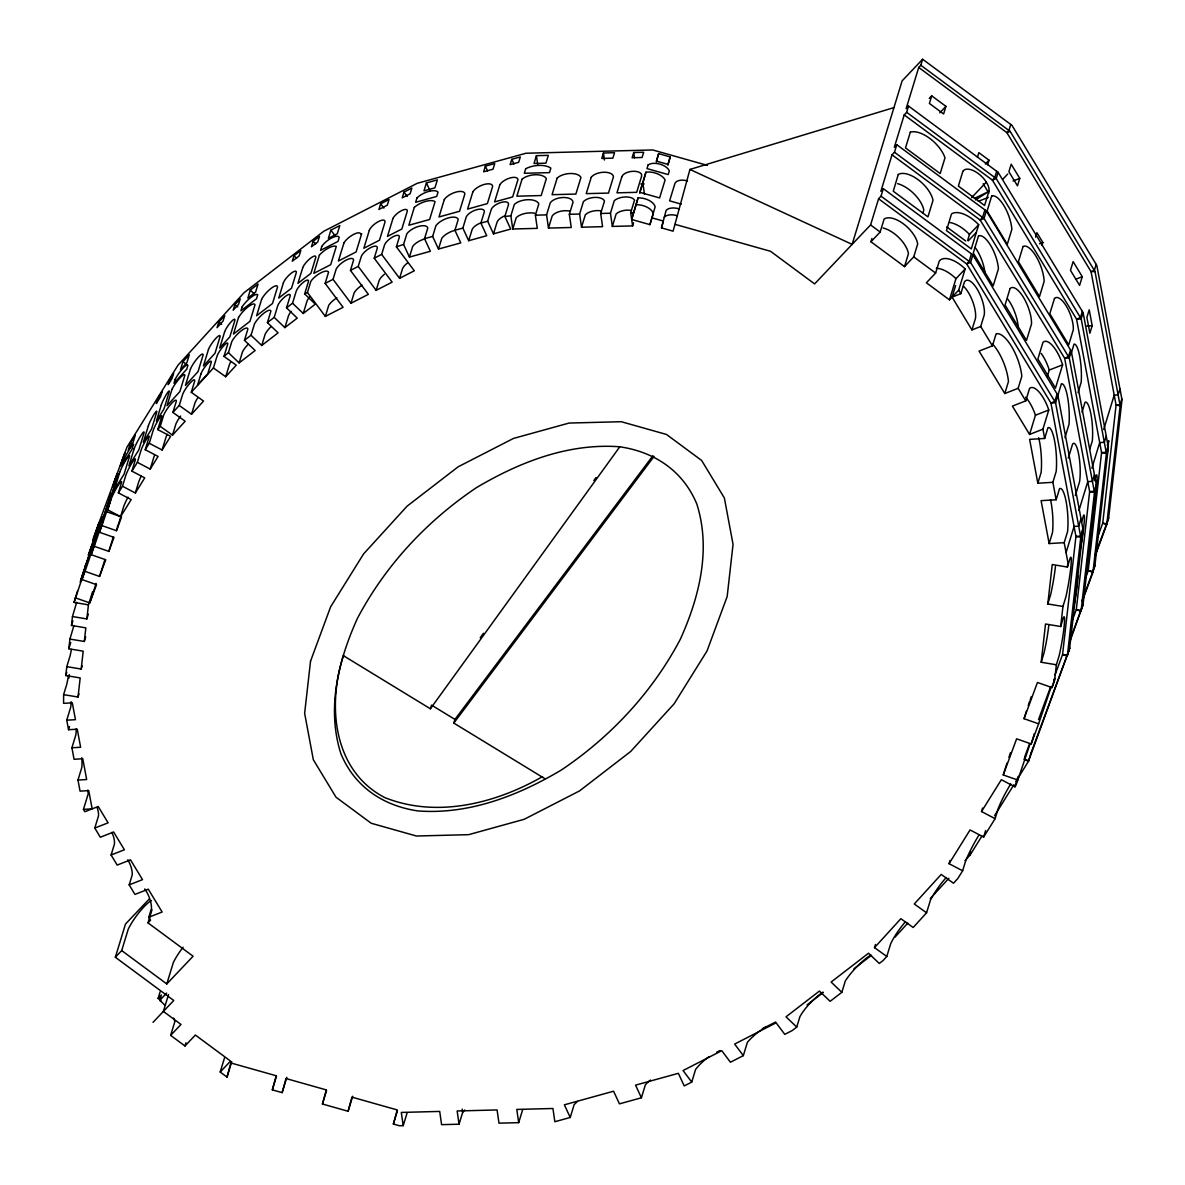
<?xml version="1.0" encoding="UTF-8"?>
<svg xmlns="http://www.w3.org/2000/svg" width="1185" height="1185" viewBox="0 0 1185 1185"><rect width="100%" height="100%" fill="white"/><g stroke="black" fill="none" stroke-linecap="round" stroke-linejoin="round"><path stroke-width="1.5" d="M85.824 566.726L85.794 564.697L84.876 566.682M68.434 675.583A11.583 0.963 -80.5 0 1 66.567 684.989L63.62 694.632L63.59 703.342L72.3 702.838L75.455 719.68L66.745 720.184L68.537 729.723L77.247 729.219L80.624 747.261L71.915 747.765L74.062 759.274L82.772 758.755L86.668 779.537L77.973 780.056L80.047 791.136L88.742 790.617L92.163 808.866L83.468 809.37L88.179 793.935A17.049 3.703 86.6 0 0 87.808 790.069M63.62 694.632L78.017 697.032L80.18 677.938L65.782 675.539L66.79 666.651L70.137 655.69A11.45 0.963 -80.5 0 0 71.367 649.454M66.79 666.651L81.187 669.051L83.202 651.172L68.819 648.758L69.915 639.07L73.929 625.517M69.915 639.07L84.298 641.47L85.838 627.857L71.456 625.443L72.463 616.541L76.699 602.276M92.548 591.774L88.445 604.839L74.048 602.424L85.35 568.622L82.002 579.569L96.533 584.664L89.779 602.913L75.262 597.818M68.923 678.175L69.322 674.591M92.815 543.234L93.437 537.797L126.928 447.204L177.957 365.247L244.051 292.71L323.801 231.238L417.164 183.334L526.021 153.235L652.698 149.962L707.46 165.411M72.463 616.541L86.846 618.94L88.445 604.839M1056.368 664.785L1041.2 662.252L1045.525 623.991L1060.694 626.524L1063.404 617.696A23.567 1.97 -80.5 0 1 1063.967 627.872A23.567 1.97 -80.5 0 1 1059.079 655.942L1056.368 664.785L1054.576 680.679L1052.013 687.581L1037.453 682.471L1024.062 718.702L1038.623 723.813L1031.187 743.928L1016.626 738.818L1003.265 774.96L1017.826 780.071L1015.915 785.24L1014.923 786.84L1001.34 779.715L981.521 811.547L995.104 818.672L983.624 837.084L970.056 829.959L949.067 863.672L962.635 870.797L957.895 878.411L953.51 883.225L941.201 874.426L914.272 903.992L926.566 912.791L913.176 927.499L900.867 918.701L874.5 947.644L886.795 956.443L883.092 960.517L879.27 963.464L868.546 953.214L831.115 982.054L841.839 992.319L830.137 1001.325L819.428 991.075L786.01 1016.819L796.735 1027.084L792.291 1030.506L784.781 1034.357L776.116 1022.803L734.67 1044.059L743.321 1055.628L730.434 1062.234L721.783 1050.68L683.064 1070.544L691.729 1082.098L684.219 1085.949L678.368 1073.314L635.545 1085.149L641.411 1097.784L619.444 1103.857L613.578 1091.222L564.371 1104.82L570.222 1117.47L554.847 1121.721L552.936 1108.493L516.779 1109.427L518.689 1122.654L498.989 1123.173L497.078 1109.945L457.143 1110.982L459.054 1124.209L441.605 1124.654L439.694 1111.426L401.3 1112.434L403.211 1125.646L399.434 1125.75L393.376 1124.047L397.227 1109.93L351.945 1097.147L348.094 1111.263L322.438 1104.02L326.29 1089.904L286 1078.543L282.148 1092.644L272.328 1089.874L276.179 1075.758L230.868 1062.975L227.016 1077.091L220.188 1072.025L224.543 1057.775M1062.96 606.468L1047.792 603.95L1052.25 564.519L1067.418 567.052L1070.218 557.898A24.737 2.059 -80.5 0 1 1070.647 568.948A24.737 2.059 -80.5 0 1 1065.759 597.329L1062.96 606.468L1060.694 626.524M1067.418 567.052L1067.922 562.623L1064.189 542.671L1067.566 531.621A27.329 5.94 86.6 0 0 1066.144 501.67A27.329 5.94 86.6 0 0 1059.523 488.709L1056.146 499.759L1041.097 500.648L1049.14 543.559L1064.189 542.671M1015.841 781.596L1028.417 761.407L1069.611 648.639L1083.06 529.739L1057.864 395.227L972.885 254.923L883.329 188.682L880.87 191.259L892.024 154.82L894.468 152.243L896.778 144.703L986.32 210.945L1071.299 351.264L1096.51 485.761L1083.06 604.676L1069.625 642.166M1082.186 601.432L1092.955 572.296L1106.405 453.381L1108.316 447.16L1083.105 312.662L998.125 172.343L908.569 106.102L906.125 108.679L918.731 67.441L920.804 65.264L922.641 59.25L1011.96 125.329L1096.821 265.455L1122.002 399.789L1108.567 518.556L1095.266 554.55M1106.849 457.366L1108.745 440.657L1107.308 445.323M1108.316 447.16L1094.866 566.06L1082.186 600.351M1095.325 555.424L1106.731 524.57L1120.166 405.788L1094.984 271.454L1010.124 131.342L920.804 65.264M1034.001 734.744L1033.972 734.019M642.537 184.43L642.803 183.245L639.707 193.244M893.949 107.598L689.937 169.44L673.095 231.164L661.497 227.89L666.103 210.412A12.072 6.503 15.3 0 1 679.257 208.871M631.664 219.477L638.048 197.895A12.709 6.843 15.3 0 1 655.127 206.842L649.913 224.632L631.664 219.477L638.048 197.895M642.522 184.593L645.899 172.21A13.242 7.125 15.3 0 1 665.096 179.957L659.615 197.925L639.752 192.311L645.899 172.21M656.371 161.989L658.653 153.635L670.206 156.909L667.94 165.248M661.497 227.89L663.363 221.062L651.78 217.788M117.374 526.377L117.641 525.444M80.165 582.116L93.126 543.13L81.084 578.902M74.048 602.424L77.469 591.256M90.386 550.655L91.734 546.241M85.039 571.348L94.607 543.397L91.201 554.684L105.732 559.779L99.57 576.443L85.039 571.348L82.002 579.569M94.296 546.3L103.199 519.948L99.481 532.287L114.012 537.383L108.827 551.395L94.296 546.3L91.201 554.684M71.456 625.443L72.848 620.896M101.94 525.607L110.975 498.781L107.035 511.861L121.551 516.956L116.471 530.702L101.94 525.607L99.481 532.287M107.761 509.891L110.931 499.522A11.969 1.407 -62.3 0 1 117.789 485.909A11.969 1.407 -62.3 0 1 121.522 482.502L118.367 492.871L131.194 499.611L120.603 516.63L107.761 509.891L107.035 511.861M130.469 442.923L128.232 450.27L133.061 442.494L135.312 435.147L130.469 442.923L133.653 444.597M68.819 648.758L70.73 642.507M122.485 486.25L125.773 475.466A10.472 1.229 -62.3 0 1 132.053 462.772A10.472 1.229 -62.3 0 1 135.179 460.358L131.891 471.141L144.733 477.881L135.327 492.99L122.485 486.25L118.367 492.871M65.782 675.539L66.76 672.325M89.779 602.913L96.089 583.42M99.57 576.443L104.947 559.513M86.846 618.94L88.312 614.156M108.827 551.395L113.242 537.175M120.603 516.63L123.773 506.262A11.969 1.407 -62.3 0 1 128.01 497.196M116.471 530.702L121.092 515.771M137.371 462.343L141.104 450.137A8.754 1.037 -62.3 0 1 146.422 439.309A8.754 1.037 -62.3 0 1 148.969 437.487L145.237 449.708L158.079 456.447L150.214 469.097L137.371 462.343L131.891 471.141M84.298 641.47L85.69 636.908M149.251 443.264L153.028 430.925A9.465 1.111 -62.3 0 1 158.775 419.209A9.465 1.111 -62.3 0 1 161.545 417.253L157.768 429.592L170.61 436.332L162.093 450.004L149.251 443.264L145.237 449.708M81.187 669.051L82.135 665.911M135.327 492.99L138.615 482.206A10.472 1.229 -62.3 0 1 141.193 476.222M66.745 720.184L70.552 707.726A9.865 2.148 86.6 0 0 71.1 701.683M160.242 426.363L163.663 415.165A11.021 2.207 -54.4 0 1 171.44 403.478A11.021 2.207 -54.4 0 1 176.328 401.241L172.906 412.439L185.186 421.223L172.506 435.132L160.242 426.363L157.768 429.592M78.017 697.032L78.995 693.817M68.537 729.723L69.485 726.598M182.934 361.721L180.49 369.72L186.845 362.743L189.289 354.759L182.934 361.721L187.274 364.832M150.214 469.097L153.946 456.877A8.754 1.037 -62.3 0 1 154.435 455.499M162.093 450.004L165.87 437.665A9.465 1.111 -62.3 0 1 167.174 434.302M71.915 747.765L75.736 735.248A10.665 2.311 86.6 0 0 76.195 728.834M179.246 405.477L182.683 394.279A10.369 2.074 -54.4 0 1 190.133 382.948A10.369 2.074 -54.4 0 1 194.695 381.081L191.274 392.294L203.539 401.063L191.526 414.261L179.246 405.477L172.906 412.439M172.506 435.132L175.928 423.934A11.021 2.207 -54.4 0 1 180.638 416.039M77.973 780.056L81.795 767.524A13.079 2.844 86.6 0 0 81.795 757.748M218.736 322.172L217.048 327.667L223.047 321.091L224.735 315.58L218.736 322.172L221.625 324.231M191.526 414.261L194.947 403.048A10.369 2.074 -54.4 0 1 197.969 397.493M213.419 367.972L217.018 356.196A9.05 1.807 -54.4 0 1 223.728 345.739A9.05 1.807 -54.4 0 1 227.579 344.613L223.98 356.389L236.245 365.158L225.698 376.741L213.419 367.972L191.274 392.294M234.852 304.797L233.178 310.233L238.57 304.323L240.229 298.887L234.852 304.797L237.741 306.871M228.424 352.656L231.83 341.517A11.761 3.259 -46.3 0 1 241.251 330.748A11.761 3.259 -46.3 0 1 247.858 329.163L244.451 340.302L255.145 350.538L239.118 362.891L228.424 352.656L223.98 356.389M250.302 290.058L247.858 298.087L255.59 292.117L258.049 284.089L250.302 290.058L254.316 293.895M225.698 376.741L229.298 364.965A9.05 1.807 -54.4 0 1 230.719 361.869M151.473 900.526A22.959 4.784 -53.5 0 0 128.247 929.144L121.699 950.563L166.789 983.935L193.096 956.221L147.992 922.863L150.554 920.153L148.792 917.249L162.123 912.02L148.288 889.18L134.957 894.408L129.18 884.869L142.511 879.64L130.513 859.851L117.197 865.08L111.094 855.007L124.41 849.778L113.641 831.988L100.325 837.232L94.785 828.063L98.296 816.583A10.384 3.836 68.6 0 0 97.229 807.859M239.118 362.891L242.525 351.752A11.761 3.259 -46.3 0 1 248.228 344.287M251.013 335.251L254.523 323.786A12.22 3.377 -46.3 0 1 264.062 313.047A12.22 3.377 -46.3 0 1 270.906 311.151L267.41 322.616L278.09 332.852L261.707 345.487L251.013 335.251L244.451 340.302M261.707 345.487L265.218 334.007A12.22 3.377 -46.3 0 1 271.069 326.542M274.194 317.387L277.749 305.715A8.784 2.429 -46.3 0 1 285.304 296.443A8.784 2.429 -46.3 0 1 290.103 296.206L286.533 307.878L297.228 318.113L284.874 327.623L274.194 317.387L267.41 322.616M293.939 255.767L292.28 261.204L299.138 255.93L300.812 250.479L293.939 255.767L296.62 258.33M111.094 855.007L114.382 844.224A11.346 4.192 68.6 0 0 111.894 832.388M284.874 327.623L288.444 315.951A8.784 2.429 -46.3 0 1 291.229 311.359M292.547 303.241L296.25 291.125A8.606 2.385 -46.3 0 1 303.656 282.03A8.606 2.385 -46.3 0 1 308.352 281.808L304.649 293.924L315.328 304.145L303.241 313.477L292.547 303.241L286.533 307.878M313.121 241.325L311.433 246.821L317.787 241.933L319.476 236.422L313.121 241.325L315.788 243.873M307.433 292.488L310.87 281.26A11.613 4.103 -36.8 0 1 320.913 272.802A11.613 4.103 -36.8 0 1 328.571 272.18L325.149 283.393L343.072 307.315L325.357 316.41L307.433 292.488L304.649 293.924M303.241 313.477L306.945 301.36A8.606 2.385 -46.3 0 1 309.67 296.857M129.18 884.869L132.261 874.797A12.946 4.784 68.6 0 0 127.832 859.806M330.882 230.142L328.378 238.348L337.281 233.771L339.799 225.58L330.882 230.142L335.207 235.919M153.013 1022.344L173.765 1000.481L115.345 957.258L125.491 924.048L149.384 898.882M333.044 279.349L336.185 269.054A10.902 3.851 -36.8 0 1 346.287 260.033A10.902 3.851 -36.8 0 1 353.589 260.122L350.449 270.417L368.372 294.339L350.967 303.271L333.044 279.349L325.149 283.393M325.357 316.41L328.793 305.182A11.613 4.103 -36.8 0 1 336.895 297.82M148.792 917.249L151.473 908.51A15.02 5.555 68.6 0 0 144.703 888.957M147.992 922.863L152.021 909.68M358.226 266.418L361.188 256.76A9.835 3.481 -36.8 0 1 370.727 247.576A9.835 3.481 -36.8 0 1 377.185 248.554L374.223 258.212L392.146 282.134L376.149 290.34L358.226 266.418L350.449 270.417M380.652 203.776L378.904 209.493L387.273 205.198L389.021 199.48L380.652 203.776L383.896 208.101M350.967 303.271L354.108 292.976A10.902 3.851 -36.8 0 1 362.136 285.141M381.659 254.405L384.518 245.073A9.05 3.2 -36.8 0 1 393.301 236.615A9.05 3.2 -36.8 0 1 399.226 237.518L396.383 246.85L414.306 270.773L399.582 278.327L381.659 254.405L374.223 258.212M403.981 192.103L402.219 197.851L410.099 193.807L411.862 188.059L403.981 192.103L407.21 196.429M161.056 1000.629L158.094 998.437L160.123 991.815M376.149 290.34L379.111 280.682A9.835 3.481 -36.8 0 1 384.444 274.239M164.967 1005.295A27.344 13.583 43.5 0 0 159.708 1000.407L161.367 994.985L158.094 998.437M166.789 983.935L173.351 962.501A22.959 4.784 -53.5 0 1 183.068 947.245M168.537 994.541L163.382 1011.412L181.009 1024.447L170.64 1035.379L184.978 1045.985L195.362 1035.053L230.557 1061.093L220.188 1072.025M403.581 244.465L406.84 233.83A11.88 5.11 -24.9 0 1 418.705 226.379A11.88 5.11 -24.9 0 1 427.785 228.038L424.526 238.674L430.377 251.294L409.432 257.086L403.581 244.465L396.383 246.85M426.422 182.905L423.978 190.874L434.939 187.837L437.369 179.883L426.422 182.905L430.066 190.8M399.582 278.327L402.441 268.98A9.05 3.2 -36.8 0 1 407.359 263.055M170.64 1035.379L174.847 1021.618A27.344 13.583 43.5 0 0 173.632 1018.093M409.432 257.086L412.676 246.45A11.88 5.11 -24.9 0 1 424.556 239M184.978 1045.985L185.956 1042.815M432.643 236.437L435.917 225.713A12.709 5.466 -24.9 0 1 448.522 217.862A12.709 5.466 -24.9 0 1 458.21 219.551L454.921 230.275L460.772 242.895L438.494 249.043L432.643 236.437L424.526 238.674M438.494 249.043L441.768 238.318A12.709 5.466 -24.9 0 1 454.359 230.482M462.861 228.083L466.312 216.781A9.939 4.281 -24.9 0 1 476.74 209.686A9.939 4.281 -24.9 0 1 484.354 211.789L480.888 223.091L486.739 235.711L468.697 240.703L462.861 228.083L454.921 230.275M485.361 166.152L483.643 171.81L493.019 169.203L494.752 163.56L485.361 166.152L487.553 170.892M468.697 240.703L472.163 229.386A9.939 4.281 -24.9 0 1 480.34 223.061M487.642 221.225L491.183 209.641A9.45 4.059 -24.9 0 1 501.299 202.383A9.45 4.059 -24.9 0 1 508.424 204.872L504.869 216.47L510.72 229.075L493.493 233.845L487.642 221.225L480.888 223.091M227.016 1077.091L231.727 1061.701M511.772 159.323L510.128 164.656L518.674 162.301L520.319 156.953L511.772 159.323L513.964 164.048M493.493 233.845L497.033 222.247A9.45 4.059 -24.9 0 1 504.854 215.788M510.853 215.818L514.32 204.487A13.346 6.68 -8.2 0 1 527.947 199.687A13.346 6.68 -8.2 0 1 538.834 203.85L535.383 215.181L537.279 228.364L512.764 229.001L510.853 215.818L504.869 216.47M512.764 229.001L516.23 217.685A13.346 6.68 -8.2 0 1 534.85 213.3M536.42 155.665L534.035 163.486L545.929 163.174L548.329 155.353L536.42 155.665L537.694 164.463M272.328 1089.874L276.505 1076.202M546.566 214.885L550.24 202.916A11.776 5.895 -8.2 0 1 563.186 197.51A11.776 5.895 -8.2 0 1 573.007 202.324L569.348 214.292L571.259 227.49L548.477 228.083L546.566 214.885L535.383 215.181M282.148 1092.644L286.844 1077.298M548.477 228.083L552.136 216.1A11.776 5.895 -8.2 0 1 570.118 211.226M579.613 214.026L583.405 201.643A11.346 5.688 -8.2 0 1 595.151 197.391A11.346 5.688 -8.2 0 1 604.468 201.094L600.691 213.493L602.587 226.676L581.524 227.224L579.613 214.026L569.348 214.292M343.576 655.779L430.392 708.793L431.518 705.119L454.936 719.413L453.811 723.087L544.7 778.589M603.417 152.998L601.758 158.434L612.882 158.153L614.541 152.702L603.417 152.998L604.439 160.034M581.524 227.224L585.316 214.84A11.346 5.688 -8.2 0 1 601.402 210.96M322.438 1104.02L326.616 1090.363M610.453 213.226L614.289 200.665A11.287 5.658 -8.2 0 1 625.473 196.947A11.287 5.658 -8.2 0 1 634.538 200.147L630.687 212.707L632.597 225.905L612.349 226.424L610.453 213.226L600.691 213.493M633.708 152.509L632.109 157.753L642.063 157.501L643.677 152.258L633.708 152.509L634.479 157.798M612.349 226.424L616.185 213.863A11.287 5.658 -8.2 0 1 631.398 210.456M348.094 1111.263L352.671 1096.273M632.597 225.905L633.56 222.765M658.653 153.635L656.371 161.116L667.925 164.389L670.206 156.909M649.913 224.632L653.261 213.685A12.709 6.843 15.3 0 0 636.182 204.738M393.376 1124.047L397.449 1110.73M403.211 1125.646L407.033 1113.174M459.054 1124.209L462.668 1112.404A20.678 10.354 -8.2 0 1 464.772 1110.004M518.689 1122.654L522.689 1109.59M570.222 1117.47L574.118 1104.716A29.758 12.798 -24.9 0 1 577.48 1101.502M674.961 224.32L770.531 251.294L814.613 283.911L870.575 224.943L878.589 198.769L881.033 196.177L883.329 188.682M908.569 106.102L906.673 112.323L904.214 114.901L894.319 147.281L896.778 144.703M870.931 241.755L880.159 232.038L884.114 219.077A22.678 11.257 43.5 0 1 903.281 223.743A22.678 11.257 43.5 0 1 917.694 243.917L913.739 256.878L904.51 266.595L870.931 241.755L871.923 238.511M931.721 95.837L929.396 103.451L943.615 113.967L945.941 106.354L931.721 95.837L929.262 98.429M641.411 1097.784L645.366 1084.838A25.285 10.872 -24.9 0 1 650.432 1080.068M904.51 266.595L908.465 253.634A22.678 11.257 43.5 0 0 883.136 227.994M922.789 213.3L923.796 209.982A23.744 11.791 43.5 0 0 897.608 183.675M935.617 273.068L939.261 261.115A22.974 11.42 43.5 0 1 965.168 268.98L958.695 290.132L949.466 299.849L926.389 282.785L935.617 273.068L913.739 256.878M691.729 1082.098L695.565 1069.522A25.996 9.184 -36.8 0 1 709.119 1056.635M977.447 157.22L978.84 152.658L989.001 160.182L987.609 164.745M949.466 299.849L955.939 278.697L965.168 268.98M967.612 240.525L969.478 234.437L978.692 224.72A24.441 12.131 43.5 0 0 951.525 213.952L946.445 230.557L971.3 248.939L978.692 224.72M952.073 297.109L960.842 293.673L964.383 282.104A21.034 7.777 68.6 0 1 977.181 289.125A21.034 7.777 68.6 0 1 984.246 314.914L980.706 326.482L971.937 329.919L952.073 297.109L955.614 285.555M1010.761 124.44L1008.924 130.454L1006.85 132.631L1091.074 271.691L1116.077 405.107L1102.731 523.163L1097.665 536.879M971.448 253.857L969.152 261.367L966.708 263.959L1050.932 403.018L1075.936 536.435L1062.575 654.49L1054.976 675.05M984.898 209.893L982.587 217.433L980.143 220.01L1064.634 358.181L1089.637 491.597L1076.291 609.653L1071.847 621.651M996.689 171.292L994.793 177.513L992.349 180.09L1076.558 319.15L1101.576 452.581L1088.215 570.622L1085.045 579.198M972.885 254.923L970.589 262.433L1055.568 402.737L1080.764 537.235L1067.315 656.149L1062.575 654.49L1067.418 655.29L1069.714 647.795M986.32 210.945L984.024 218.484L1069.27 357.9L1094.481 492.397L1081.031 611.312L1076.291 609.653L1081.12 610.453L1083.164 603.817M998.125 172.343L996.215 178.565L1081.194 318.883L1106.405 453.381L1101.576 452.581L1106.212 452.3L1108.108 446.078M743.321 1055.628L747.424 1042.252A30.01 10.591 -36.8 0 1 760.637 1030.298M971.937 329.919L975.477 318.35A21.034 7.777 68.6 0 0 963.42 286.163M1019.752 178.357L1017.471 185.838L1008.909 171.707L1011.19 164.226L1019.752 178.357L1013.071 180.979M1018.152 388.295L1004.791 393.538L979.077 351.086L992.438 345.842L996.111 333.829A30.188 11.154 68.6 0 1 1011.575 346.494A30.188 11.154 68.6 0 1 1021.811 376.297L1018.152 388.295L1025.751 400.856L1012.405 406.1L1029.572 434.436L1042.918 429.192L1048.784 409.995A23.907 8.828 68.6 0 0 1029.543 388.458L1025.751 400.856M1035.572 237.119L1036.919 232.704L1042.859 242.51L1041.956 245.458M796.735 1027.084L799.905 1016.686A24.841 6.873 -46.3 0 1 822.997 992.141M1004.791 393.538L1008.465 381.54A30.188 11.154 68.6 0 0 992.734 344.228M841.839 992.319L845.29 981.017A29.566 8.176 -46.3 0 1 870.427 955.243M1029.572 434.436L1035.438 415.239A23.907 8.828 68.6 0 0 1025.662 397.197M1047.214 376.712L1049.258 370.061A23.567 8.71 68.6 0 0 1041.23 353.471M874.5 947.644L875.478 944.46M1082.26 276.683L1079.594 285.378L1070.47 270.313L1073.136 261.618L1082.26 276.683L1075.58 279.305M1062.604 364.817L1055.479 388.102L1037.867 359.011L1042.918 342.495A23.567 8.71 68.6 0 1 1062.604 364.817L1049.258 370.061M1096.184 264.388L1094.347 270.402L1091.074 271.691L1094.984 271.454M1057.094 393.983L1054.798 401.493L1050.932 403.018L1055.568 402.737L1061.419 383.807A26.707 5.806 86.6 0 1 1067.492 396.664A26.707 5.806 86.6 0 1 1069.018 424.334L1064.945 437.665M1070.544 350.005L1068.514 356.655L1064.634 358.181L1069.27 357.9L1071.299 351.264M1082.349 311.403L1080.439 317.639L1076.558 319.15L1081.194 318.883L1083.105 312.662M1052.872 482.325L1037.838 483.213L1029.617 439.354L1044.652 438.465L1047.97 427.667A28.262 6.147 86.6 0 1 1054.65 441.161A28.262 6.147 86.6 0 1 1056.176 471.511L1052.872 482.325L1056.146 499.759M886.795 956.443L890.705 943.675A23.611 4.71 -54.4 0 1 905.562 921.619M1070.885 354.404L1074.04 344.124A25.329 5.51 86.6 0 1 1079.713 356.329A25.329 5.51 86.6 0 1 1081.179 382.281L1078.039 392.561M1037.838 483.213L1041.141 472.4A28.262 6.147 86.6 0 0 1038.682 437.754M1092.185 325.682L1089.874 333.237L1086.897 317.373L1089.208 309.818L1092.185 325.682L1086.867 325.993M926.566 912.791L930.418 900.215A24.915 4.977 -54.4 0 1 946.341 877.404M1082.009 412.143L1085.06 402.189A25.063 5.451 86.6 0 1 1090.941 414.172A25.063 5.451 86.6 0 1 1092.318 440.924L1089.77 449.219M1068.278 458.165L1072.603 444.019A22.885 4.977 86.6 0 1 1078.676 454.359A22.885 4.977 86.6 0 1 1079.624 481.51L1075.299 495.656M949.067 863.672L950.059 860.384M1049.14 543.559L1052.517 532.509A27.329 5.94 86.6 0 0 1050.503 499.655M962.635 870.797L965.642 860.947A24.455 2.888 -62.3 0 1 978.84 835.247M981.521 811.547L982.572 808.096M965.034 860.606L970.011 855.17L970.93 852.163M1047.792 603.95L1050.591 594.796A24.737 2.059 -80.5 0 0 1055.465 566.415M1066.056 552.64L1074.069 526.466L1078.706 526.184L1081.001 518.674M1078.957 510.468L1087.771 481.628L1092.407 481.347L1094.436 474.711M1091.889 468.164L1099.695 442.598L1104.331 442.331L1106.242 436.11M1103.709 429.503L1114.211 395.138L1118.122 394.901L1119.958 388.902M983.624 837.084L985.639 830.522M1003.265 774.96L1006.939 763.155M1081.564 522.052L1083.682 515.12A25.211 2.103 -80.5 0 1 1081.357 543.085M1094.481 480.621L1096.095 475.348A24.13 2.014 -80.5 0 1 1094.422 500.1M1024.062 718.702L1026.388 711.089M1041.2 662.252L1043.896 653.409A23.567 1.97 -80.5 0 0 1048.799 625.339M1121.84 398.871L1120.003 404.885L1116.077 405.107L1120.166 405.788M1082.868 528.658L1080.572 536.168L1075.936 536.435L1080.764 537.235L1083.06 529.739M1096.303 484.68L1094.273 491.316L1089.637 491.597L1094.481 492.397L1096.51 485.761M995.104 818.672L998.259 808.348A22.959 2.711 -62.3 0 1 1010.761 783.922M1014.923 786.84L1018.078 776.516M1017.826 780.071L1030.002 744.017M1031.187 743.928L1033.527 736.285M1038.623 723.813L1051.391 686.352M1030.965 753.201L1028.417 761.407L1023.929 759.052L1028.669 760.711M1052.013 687.581L1054.813 678.442M1108.656 517.83L1106.82 523.844L1102.731 523.163L1106.731 524.57M1094.955 565.215L1093.059 571.437L1088.215 570.622L1092.955 572.296M1028.21 705.549L1029.691 701.179M1008.894 757.378L1010.524 752.638M1030.224 699.654L1031.276 696.632M343.531 655.275C327.104 705.297 333.059 770.798 384.799 797.594C436.806 818.376 495.641 803.504 542.552 776.59M1024.566 757.333L1029.632 743.617M1038.504 719.621L1050.532 687.048M1069.759 640.67L1083.06 604.676M1030.713 753.897L1069.611 648.639M1053.865 680.012L1054.487 678.605M970.011 855.17L981.995 835.943M994.556 815.754L1013.901 784.692M480.221 637.752L483.465 633.264M593.863 480.547L596.025 477.555M430.392 708.793L619.799 446.789C654.653 451.944 683.004 470.875 696.78 503.921C711.281 549.396 699.343 597.062 680.323 639.278C652.313 692.321 610.808 736.818 561.083 770.191C517.786 795.816 469.023 814.776 417.89 810.925C383.036 805.77 354.7 786.84 340.91 753.793C326.408 708.334 338.347 660.652 357.381 618.452C385.377 565.393 426.896 520.896 476.607 487.539C519.904 461.913 568.682 442.938 619.799 446.789M454.936 719.413L652.92 455.721M453.811 723.087L654.016 456.447M894.912 937.231L907.828 923.115M930.21 898.66L948.874 878.278M922.641 59.25L902.126 80.861L852.133 244.377L689.937 169.44M115.345 957.258L121.699 950.563M939.794 112.827L945.941 106.354M159.708 1000.407L166.626 993.119M985.313 164.063L989.001 160.182M971.567 197.688L986.32 182.134M1002.984 179.039L1007.754 174.017M968.293 240.836L976.366 232.334M807.029 1004.954L823.145 992.541M853.896 968.841L871.479 955.288M975.433 199.939L988.883 191.422L974.337 198.443M716.673 1052.25L719.947 1050.562M762.518 1028.713L775.627 1022.003M1010.124 131.342L1006.85 132.631L918.731 67.441M978.336 201.317L988.349 197.377M1039.526 243.829L1042.859 242.51M1035.438 415.239L1048.784 409.995M94.785 828.063L108.102 822.834L98.207 806.496L84.89 811.725L83.468 809.37M640.907 184.016L644.225 183.927M630.687 212.707L633.531 212.633M462.668 1112.404L462.194 1109.101M681.316 204.146L669.614 200.843L674.857 183.66A11.287 6.073 15.3 0 1 687.507 180.92M906.673 112.323L996.215 178.565L992.349 180.09L904.214 114.901M894.468 152.243L984.024 218.484L980.143 220.01L892.024 154.82M946.682 226.913L965.686 240.97M881.033 196.177L970.589 262.433L966.708 263.959L878.589 198.769M870.575 224.943L880.159 232.038M983.15 183.764L988.853 193.185M974.633 256.819L976.529 259.945M979.373 264.64L981.269 267.78M958.695 290.132L960.842 293.673M980.706 326.482L992.438 345.842M1042.918 429.192L1044.652 438.465M642.7 181.912L644.477 194.221M1090.481 537.501A24.5 2.044 -80.5 0 1 1087.356 561.379M762.014 1029.335A30.01 10.591 -36.8 0 1 766.206 1026.625M1007.665 299.005A23.345 8.621 68.6 0 1 1018.182 328.008M949.659 222.454A24.441 12.131 43.5 0 1 969.478 234.437M975.092 247.413A22.9 8.458 68.6 0 1 985.061 274.031M1081.09 544.596A25.211 2.103 -80.5 0 1 1080.246 549.01M1077.802 575.688A25.033 2.089 -80.5 0 1 1074.291 604.054M936.313 268.24A22.974 11.42 43.5 0 1 955.939 278.697M664.237 217.255A12.072 6.503 15.3 0 1 677.39 215.714M102.754 516.764L90.653 552.98L102.754 516.764M96.296 532.761L88.386 555.039L96.296 532.761M310.529 661.186L304.634 713.34L313.329 759.748L336.036 797.238L371.201 823.249L416.424 836.017L468.623 834.67L524.244 819.279L579.509 790.928L630.627 751.527L674.146 703.771L707.06 650.906L727.16 596.544L733.056 544.374L724.361 497.967L701.653 460.476L666.503 434.465L621.281 421.712L569.067 423.06L513.446 438.435L458.18 466.786L407.062 506.188L363.558 553.958L330.63 606.824L310.529 661.186M118.633 473.807L108.353 504.899L118.633 473.807M111.346 493.597L100.088 527.429L111.346 493.597M898.245 174.536L893.283 191.229L927.944 216.87L933.025 200.265A23.744 11.791 43.5 0 0 918.005 179.616A23.744 11.791 43.5 0 0 898.245 174.536M95.896 531.561L93.363 539.827L99.303 522.333L95.896 531.561M114.249 481.836L112.59 487.242L117.315 473.541L114.249 481.836M122.233 460.298L120.44 466.149L124.869 453.144L122.233 460.298M119.892 471.808L114.427 489.686L124.07 474.207L129.535 456.314A11.08 1.303 -62.3 0 0 126.025 459.78A11.08 1.303 -62.3 0 0 119.892 471.808M123.358 461.054L122.04 465.379L131.891 449.545L133.209 445.234A11.776 1.392 -62.3 0 0 129.461 449.293A11.776 1.392 -62.3 0 0 123.358 461.054M134.157 448.685L128.898 465.853L138.838 449.885L144.096 432.718A11.332 1.333 -62.3 0 0 140.511 436.139A11.332 1.333 -62.3 0 0 134.157 448.685M148.332 425.904L143.296 442.36L151.547 429.118L156.583 412.647A9.169 1.081 -62.3 0 0 153.902 414.557A9.169 1.081 -62.3 0 0 148.332 425.904M157.886 398.367L156.301 403.581L160.553 396.753L162.138 391.554L157.886 398.367M161.249 405.151L156.376 421.105L164.004 408.855L168.892 392.902A8.532 1.007 -62.3 0 0 166.567 394.131A8.532 1.007 -62.3 0 0 161.249 405.151M169.722 379.555L168.151 384.681L172.047 378.445L173.617 373.305L169.722 379.555M172.003 389.287L166.981 405.759L179.868 391.598L184.904 375.141A11.806 2.355 -54.4 0 0 179.661 378.267A11.806 2.355 -54.4 0 0 172.003 389.287M175.128 379.467L173.988 383.214L186.756 369.187L187.897 365.454A11.628 2.326 -54.4 0 0 182.727 368.476A11.628 2.326 -54.4 0 0 175.128 379.467M190.459 369.024L185.423 385.481L198.043 371.631L203.079 355.159A10.976 2.192 -54.4 0 0 198.221 357.366A10.976 2.192 -54.4 0 0 190.459 369.024M200.961 373.927L197.554 385.051L207.716 373.897L211.123 362.773A8.71 1.733 -54.4 0 0 207.405 363.854A8.71 1.733 -54.4 0 0 200.961 373.927M208.471 349.427L203.42 365.987L215.003 353.278L220.054 336.718A10.013 2 -54.4 0 0 215.64 338.584A10.013 2 -54.4 0 0 208.471 349.427M224.602 331.933L219.699 347.99L229.86 336.836L234.763 320.779A8.71 1.733 -54.4 0 0 231.06 321.876A8.71 1.733 -54.4 0 0 224.602 331.933M238.526 317.476L233.46 334.066L249.961 321.342L255.027 304.752A12.487 3.451 -46.3 0 0 248.08 306.856A12.487 3.451 -46.3 0 0 238.526 317.476M242.14 306.826L240.925 310.796L256.493 298.798L257.723 294.813A12.383 3.422 -46.3 0 0 251.013 297.287A12.383 3.422 -46.3 0 0 242.14 306.826M261.559 299.509L256.597 315.773L272.491 303.523L277.468 287.259A11.465 3.17 -46.3 0 0 271.039 288.414A11.465 3.17 -46.3 0 0 261.559 299.509M283.378 282.874L278.742 298.057L291.54 288.207L296.176 273.009A9.11 2.518 -46.3 0 0 291.214 273.246A9.11 2.518 -46.3 0 0 283.378 282.874M302.649 267.928L297.939 283.363L310.929 273.335L315.654 257.915A9.258 2.563 -46.3 0 0 310.603 258.152A9.258 2.563 -46.3 0 0 302.649 267.928M321.757 246.48L320.572 250.361L338.006 241.414L339.191 237.533A11.228 3.955 -36.8 0 0 331.726 237.918A11.228 3.955 -36.8 0 0 321.757 246.48M319.387 255.116L313.818 273.35L330.704 264.685L336.288 246.45A12.517 4.414 -36.8 0 0 319.387 255.116M343.961 242.866L338.406 261.026L356.107 251.946L361.662 233.786L360.744 234.245A10.635 3.748 -36.8 0 0 353.634 234.378A10.635 3.748 -36.8 0 0 343.961 242.866M369.29 230.423L363.839 248.243L379.452 240.244L384.903 222.424A9.598 3.392 -36.8 0 0 378.607 221.477A9.598 3.392 -36.8 0 0 369.29 230.423M392.961 218.47L387.48 236.393L401.848 229.016L407.329 211.093A8.902 3.14 -36.8 0 0 401.389 210.708A8.902 3.14 -36.8 0 0 392.961 218.47M416.972 197.925L415.639 202.279L436.702 196.458L438.035 192.103A13.094 5.629 -24.9 0 0 428.585 191.452A13.094 5.629 -24.9 0 0 416.972 197.925M414.306 207.39L408.84 225.254L429.607 219.506L435.058 201.657A13.716 5.895 -24.9 0 0 414.306 207.39M444.301 199.584L438.983 216.959L459.573 211.271L464.875 193.896A11.569 4.977 -24.9 0 0 456.018 192.074A11.569 4.977 -24.9 0 0 444.301 199.584M472.845 191.881L467.586 209.093L487.376 203.613L492.634 186.4A11.021 4.74 -24.9 0 0 484.176 184.445A11.021 4.74 -24.9 0 0 472.845 191.881M499.877 184.653L494.589 201.924L512.661 196.932L517.949 179.646A10.087 4.34 -24.9 0 0 510.202 177.928A10.087 4.34 -24.9 0 0 499.877 184.653M522.037 179.246L516.853 196.192L541.175 195.555L546.359 178.624A13.539 6.784 -8.2 0 0 535.472 174.743A13.539 6.784 -8.2 0 0 522.037 179.246M525.681 168.759L524.303 173.277L549.455 172.625L550.847 168.107A16.96 8.502 -8.2 0 0 525.681 168.759M557.143 178.091L552.077 194.681L575.866 194.073L580.946 177.469A13.02 6.518 -8.2 0 0 570.355 173.499A13.02 6.518 -8.2 0 0 557.143 178.091M591.226 177.32L586.234 193.644L608.483 193.081L613.475 176.743A11.583 5.792 -8.2 0 0 603.817 172.24A11.583 5.792 -8.2 0 0 591.226 177.32M621.873 176.728L616.955 192.844L636.671 192.326L641.603 176.209A10.072 5.036 -8.2 0 0 633.323 171.277A10.072 5.036 -8.2 0 0 621.873 176.728M648.136 164.908L646.995 168.596L668.192 174.58L669.332 170.877A11.939 6.429 15.3 0 0 659.882 164.123A11.939 6.429 15.3 0 0 648.136 164.908M910.317 132.172L905.503 147.918L940.179 173.558L944.993 157.812A25.255 12.546 43.5 0 0 929.692 138.334A25.255 12.546 43.5 0 0 910.317 132.172M962.857 171.366L958.369 186.089L984.572 205.479L989.075 190.77A16.827 8.354 43.5 0 0 978.277 173.543A16.827 8.354 43.5 0 0 962.857 171.366M978.514 235.919L973.285 252.983L993.193 285.866L998.422 268.788A22.9 8.458 68.6 0 0 990.601 245.384A22.9 8.458 68.6 0 0 978.514 235.919M991.682 196.073L987.12 211.034L1007.28 244.332L1011.857 229.357A23.211 8.576 68.6 0 0 1003.917 205.672A23.211 8.576 68.6 0 0 991.682 196.073M1010.064 288.562L1005.043 304.989L1026.491 340.406L1031.513 323.994A23.345 8.621 68.6 0 0 1023.499 297.435A23.345 8.621 68.6 0 0 1010.064 288.562M1023.04 246.554L1018.419 261.678L1039.512 296.531L1044.148 281.393A23.774 8.784 68.6 0 0 1035.971 256.182A23.774 8.784 68.6 0 0 1023.04 246.554M1054.443 298.59L1049.821 313.699L1068.692 344.879L1073.314 329.756A20.382 7.525 68.6 0 0 1066.337 306.145A20.382 7.525 68.6 0 0 1054.443 298.59"/></g></svg>
